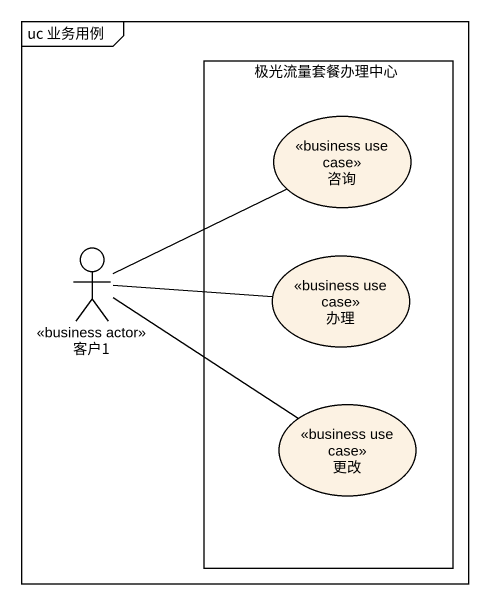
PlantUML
@startuml
mainframe uc 业务用例
rectangle 极光流量套餐办理中心 {
  usecase 咨询 <<business use case>>
  usecase 办理 <<business use case>>
  usecase 更改 <<business use case>>
}
actor 客户1 <<business actor>>
客户1 -right- 咨询
客户1 -right- 办理
客户1 -right- 更改
@enduml
